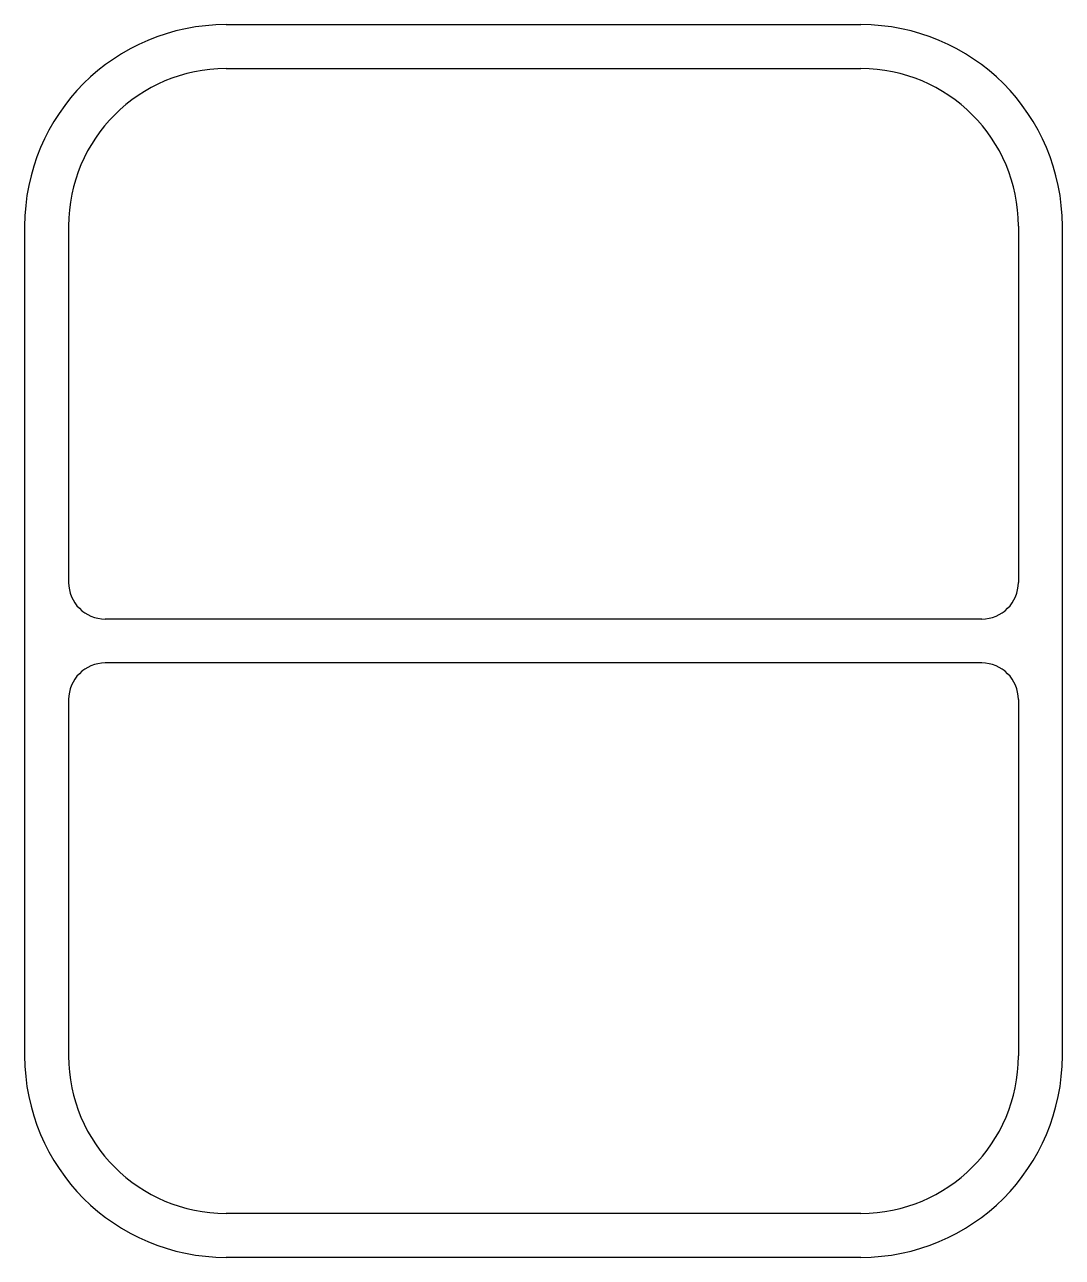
# Model space of a CAD drawing. Header units: metres. Extents: x 0 to 42.5, y 0 to 50.5.
import ezdxf

# ---------------------------------------------------------------- set-up
doc = ezdxf.new("R2010")
doc.units = ezdxf.units.M

msp = doc.modelspace()

# ---------------------------------------------------------------- linework, layer by layer
for p, q in [((8.25, 50.5), (34.25, 50.5)), ((8.25, 48.7), (34.25, 48.7)), ((0, 42.25), (0, 8.25)), ((1.8, 42.25), (1.8, 27.65)), ((40.7, 42.25), (40.7, 27.65)), ((42.5, 8.25), (42.5, 42.25)), ((39.2, 26.15), (3.3, 26.15)), ((39.2, 24.35), (3.3, 24.35)), ((1.8, 22.85), (1.8, 8.25)), ((40.7, 22.85), (40.7, 8.25)), ((0, 8.25), (0, 8.25)), ((34.25, 1.8), (8.25, 1.8)), ((34.25, 0), (8.25, 0))]:
    msp.add_line(p, q)
for centre, radius, start, end in [((8.25, 42.25), 8.25, 90, 180), ((34.25, 42.25), 8.25, 0, 90), ((8.25, 42.25), 6.45, 90, 180), ((34.25, 42.25), 6.45, 0, 90), ((3.3, 27.65), 1.5, 180, -90), ((39.2, 27.65), 1.5, -90, 0), ((3.3, 22.85), 1.5, 90, 180), ((39.2, 22.85), 1.5, 0, 90), ((8.25, 8.25), 8.25, 180, -90), ((8.25, 8.25), 6.45, 180, -90), ((34.25, 8.25), 6.45, -90, 0), ((34.25, 8.25), 8.25, -90, 0)]:
    msp.add_arc(centre, radius, start, end)

doc.saveas('drawing.dxf')
